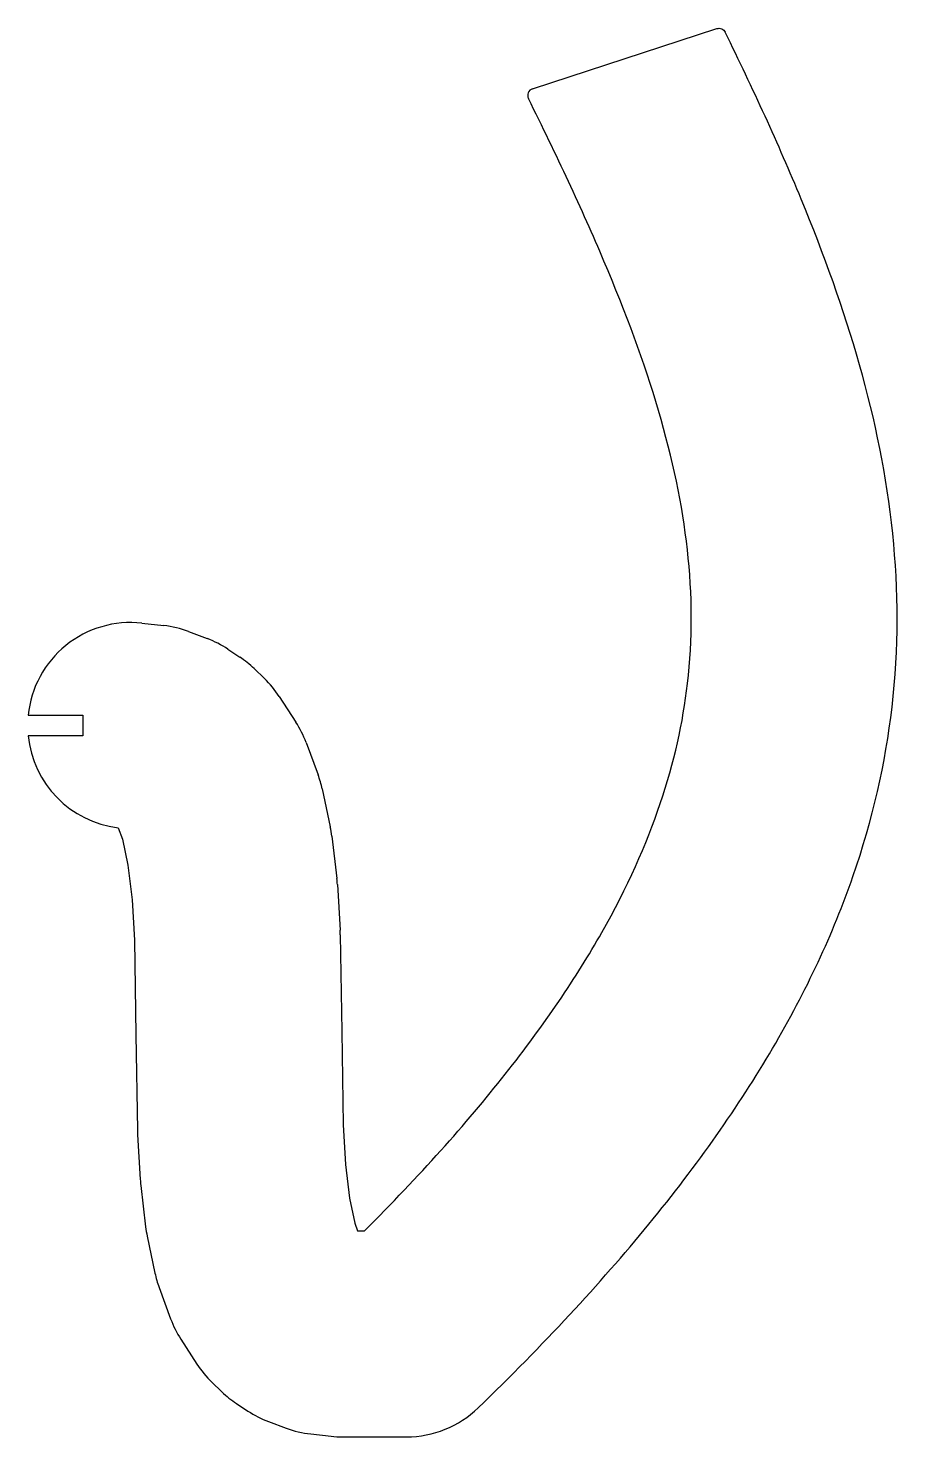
# Model space of a CAD drawing. Header units: millimetres. Extents: x 29 to 156, y -109 to 97.
import ezdxf

# ---------------------------------------------------------------- set-up
doc = ezdxf.new("R2010")
doc.units = ezdxf.units.MM
doc.layers.add('Shape2DView043', color=7, linetype='CONTINUOUS')

msp = doc.modelspace()

# ---------------------------------------------------------------- linework, layer by layer
at = {"layer": 'Shape2DView043'}
for p, q in [((102.56, 87.7526), (129.45, 96.5231)), ((45.6573, 9.90817), (48.83, 9.55547)), ((52.4631, 8.68341), (55.176, 7.66088)), ((58.1949, 6.11299), (59.9035, 4.97614)), ((62.0047, 3.28706), (63.5024, 1.84331)), ((65.673, -0.78793), (68.0917, -4.51353)), ((29.0752, -3.5), (37.0231, -3.5)), ((37.0231, -3.5), (37.0231, -6.5)), ((37.0231, -6.5), (29.0752, -6.5)), ((69.5758, -7.46915), (71.3195, -12.1745)), ((71.9222, -14.2481), (73.1033, -19.7679)), ((42.185, -19.8898), (42.8128, -21.584)), ((42.8128, -21.584), (43.6216, -25.3639)), ((73.3311, -21.1412), (74.0623, -27.3103)), ((43.6216, -25.3639), (44.2188, -30.4024)), ((74.1403, -28.1899), (74.5339, -34.843)), ((44.2188, -30.4024), (44.5671, -36.2913)), ((44.5671, -36.2913), (44.7864, -50.0632)), ((74.5582, -35.4899), (74.7826, -49.5871)), ((44.7864, -50.0632), (45.0048, -63.9584)), ((74.7827, -49.5902), (74.9961, -63.168)), ((74.9961, -63.168), (75.333, -68.9451)), ((45.0284, -64.596), (45.4093, -71.1279)), ((75.333, -68.9451), (75.9088, -73.8647)), ((45.4856, -71.9983), (46.1926, -78.0396)), ((75.9088, -73.8647), (76.6833, -77.5212)), ((76.6833, -77.5212), (77.0934, -78.6357)), ((46.4165, -79.4043), (47.5584, -84.7952)), ((77.0934, -78.6357), (78.0864, -78.6357)), ((48.1555, -86.8665), (49.8411, -91.4474)), ((51.3269, -94.4196), (53.6647, -98.0306)), ((55.8593, -100.691), (57.3068, -102.083)), ((59.4428, -103.791), (61.0942, -104.88)), ((64.117, -106.416), (66.6629, -107.365)), ((70.258, -108.219), (73.2238, -108.545)), ((74.8668, -108.636), (84.222, -108.636))]:
    msp.add_line(p, q, dxfattribs=at)
for centre, start_param, end_param in [((44, -5), 3.03088, 4.61222), ((47.1727, -5.35269), 2.78115, 3.03088), ((49.8856, -6.37522), 2.55449, 2.78115), ((51.5942, -7.51207), 2.37452, 2.55449), ((53.0918, -8.95582), 2.14662, 2.37452), ((55.5106, -12.6814), 1.92568, 2.14662), ((44, -5), 4.81256, 6.16189), ((57.2542, -17.3867), 1.7816, 1.92568), ((58.4354, -22.9066), 1.68876, 1.7816), ((59.1665, -29.0757), 1.62988, 1.68876), ((59.5601, -35.7287), 1.58672, 1.62988), ((59.7845, -49.8259), 1.58651, 1.58672), ((60.0029, -63.7227), 4.7281, 4.77064), ((60.3839, -70.2546), 4.77064, 4.8289), ((61.0909, -76.2959), 4.8289, 4.92113), ((62.2328, -81.6868), 4.92113, 5.06496), ((63.9184, -86.2676), 5.06496, 5.28695), ((66.2562, -89.8786), 5.28695, 5.51737), ((67.7037, -91.2705), 5.51737, 5.69995), ((84.222, -93.6357), 0.000000008, 0.768271), ((69.3551, -92.3601), 5.69995, 5.92647), ((71.901, -93.3089), 5.92647, 6.17343), ((74.8668, -93.6357), 6.17343, 0.000000007)]:
    msp.add_ellipse(centre, major_axis=(0, -15), ratio=1, start_param=start_param, end_param=end_param, dxfattribs=at)
for points, knots in [([(129.45, 96.5231), (129.66, 96.5938), (129.922, 96.5917), (130.15, 96.4932), (130.38, 96.3978), (130.563, 96.2114), (130.659, 96.0113)], [0, 0, 0, 0, 0.5, 0.5, 0.5, 1, 1, 1, 1]), ([(154.965, -2.32361), (155.958, 6.23374), (155.928, 14.685), (155.066, 22.994), (154.206, 31.3061), (152.521, 39.4754), (150.231, 47.5599), (147.94, 55.6462), (145.046, 63.6526), (141.73, 71.6892), (138.412, 79.726), (134.672, 87.7953), (130.659, 96.0113)], [0.262087, 0.262087, 0.262087, 0.262087, 0.330842, 0.330842, 0.330842, 0.399597, 0.399597, 0.399597, 0.468352, 0.468352, 0.468352, 0.537107, 0.537107, 0.537107, 0.537107]), ([(102.56, 87.7526), (102.313, 87.6762), (102.063, 87.4697), (101.948, 87.1893), (101.828, 86.9112), (101.856, 86.5879), (101.974, 86.358)], [0, 0, 0, 0, 0.5, 0.5, 0.5, 1, 1, 1, 1]), ([(102.56, 87.7526), (102.313, 87.6762), (102.063, 87.4697), (101.948, 87.1893), (101.828, 86.9112), (101.856, 86.5879), (101.974, 86.358)], [0.0000063722, 0.0000063722, 0.0000063722, 0.0000063722, 0.5, 0.5, 0.5, 1, 1, 1, 1]), ([(125.165, 1.12941), (125.915, 7.61879), (125.878, 14.0373), (125.15, 20.6075), (124.422, 27.1742), (122.993, 33.8926), (120.936, 40.877), (118.879, 47.8595), (116.192, 55.1022), (112.986, 62.6641), (109.782, 70.2259), (106.062, 78.1047), (101.974, 86.358)], [0.262087, 0.262087, 0.262087, 0.262087, 0.333388, 0.333388, 0.333388, 0.40469, 0.40469, 0.40469, 0.475992, 0.475992, 0.475992, 0.547293, 0.547293, 0.547293, 0.547293]), ([(125.165, 1.12941), (125.915, 7.61879), (125.878, 14.0373), (125.15, 20.6075), (124.422, 27.1742), (122.993, 33.8926), (120.936, 40.877), (118.879, 47.8595), (116.192, 55.1022), (112.986, 62.6641), (109.782, 70.2259), (106.062, 78.1047), (101.974, 86.358)], [0.262087, 0.262087, 0.262087, 0.262087, 0.333388, 0.333388, 0.333388, 0.40469, 0.40469, 0.40469, 0.475992, 0.475992, 0.475992, 0.547293, 0.547293, 0.547293, 0.547293]), ([(78.0864, -78.6357), (86.0799, -70.6448), (92.8769, -63.048), (98.5968, -55.8129), (104.318, -48.5774), (108.961, -41.706), (112.673, -35.1545), (116.386, -28.6013), (119.171, -22.3713), (121.199, -16.3691), (123.226, -10.3646), (124.501, -4.58564), (125.165, 1.12941)], [0.0109404, 0.0109404, 0.0109404, 0.0109404, 0.0737271, 0.0737271, 0.0737271, 0.136514, 0.136514, 0.136514, 0.1993, 0.1993, 0.1993, 0.262087, 0.262087, 0.262087, 0.262087]), ([(78.0864, -78.6357), (86.0799, -70.6448), (92.8769, -63.048), (98.5968, -55.8129), (104.318, -48.5774), (108.961, -41.706), (112.673, -35.1545), (116.386, -28.6013), (119.171, -22.3713), (121.199, -16.3691), (123.226, -10.3646), (124.501, -4.58564), (125.165, 1.12941)], [0.0109404, 0.0109404, 0.0109404, 0.0109404, 0.0737271, 0.0737271, 0.0737271, 0.136514, 0.136514, 0.136514, 0.1993, 0.1993, 0.1993, 0.262087, 0.262087, 0.262087, 0.262087]), ([(94.6454, -104.422), (104.137, -95.2503), (112.388, -86.3703), (119.508, -77.6767), (126.628, -68.9835), (132.618, -60.4742), (137.558, -52.0529), (142.497, -43.6337), (146.384, -35.2982), (149.266, -27.0075), (152.149, -18.7193), (154.022, -10.4781), (154.965, -2.32361)], [0, 0, 0, 0, 0.0655217, 0.0655217, 0.0655217, 0.131043, 0.131043, 0.131043, 0.196565, 0.196565, 0.196565, 0.262087, 0.262087, 0.262087, 0.262087]), ([(94.6454, -104.422), (104.137, -95.2503), (112.388, -86.3703), (119.508, -77.6767), (126.628, -68.9835), (132.618, -60.4742), (137.558, -52.0529), (142.497, -43.6337), (146.384, -35.2982), (149.266, -27.0075), (152.149, -18.7193), (154.022, -10.4781), (154.965, -2.32361)], [0, 0, 0, 0, 0.0655217, 0.0655217, 0.0655217, 0.131043, 0.131043, 0.131043, 0.196565, 0.196565, 0.196565, 0.262087, 0.262087, 0.262087, 0.262087])]:
    msp.add_open_spline(points, degree=3, knots=knots, dxfattribs=at)

doc.saveas('drawing.dxf')
